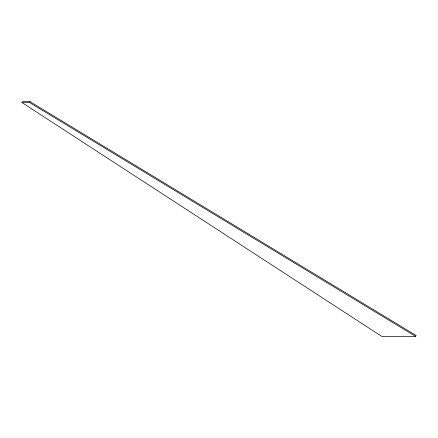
<?xml version="1.0" encoding="UTF-8"?>
<svg xmlns="http://www.w3.org/2000/svg" width="438" height="438" viewBox="0 0 438 438"><rect width="100%" height="100%" fill="white"/><g stroke="black" fill="none" stroke-linecap="round" stroke-linejoin="round"><path stroke-width="0.66" d="M21.9 102.514L22.387 101.654L30.03 101.654L416.1 335.486L415.58 336.346L381.64 336.346L21.9 102.514L29.51 102.514L415.58 336.346M29.51 102.514L30.03 101.654"/></g></svg>
